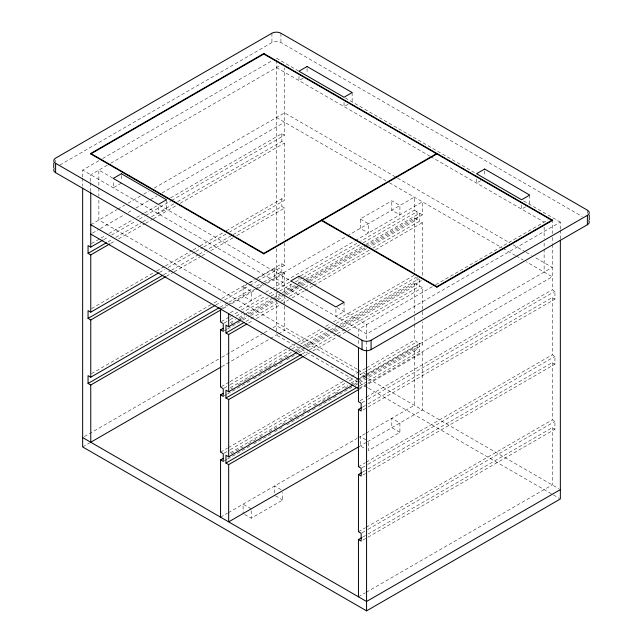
<?xml version="1.0" encoding="UTF-8"?>
<svg xmlns="http://www.w3.org/2000/svg" width="643" height="643" viewBox="0 0 643 643"><rect width="100%" height="100%" fill="white"/><g stroke="black" fill="none" stroke-linecap="round" stroke-linejoin="round"><path stroke-width="0.48" stroke-dasharray="3.21 2.41" d="M59.952 164.978L271.925 42.591A6.374 3.681 0 0 1 280.943 42.591L582.18 216.514M82.65 177.098L82.65 170.09L99.159 160.557M102.639 158.548L272.085 60.715M107.268 165.235L90.759 174.767L90.759 181.768M110.749 163.234L280.493 65.232M121.406 183.094L113.297 187.78L113.297 180.289M303.022 78.237L298.963 80.584L298.963 75.898M90.759 224.728L116.833 209.674M117.701 209.176L124.654 205.157M128.126 203.156L140.295 196.131M143.767 194.122L148.983 191.116M154.199 188.102L284.544 112.847L396.667 177.581M92.496 233.087L99.448 229.077M100.316 228.578L124.654 214.529M128.126 212.52L132.474 210.012M135.946 208.002L156.804 195.962M162.02 192.956L284.544 122.21M91.531 243.536L100.22 238.521M101.088 238.014L105.436 235.507M108.908 233.505L133.246 219.456M136.718 217.447L143.67 213.436M144.538 212.929L156.707 205.905M170.612 197.883L281.843 133.664L284.544 135.223L284.544 67.885M103.796 239.582L108.137 237.066M111.617 235.065L135.946 221.015M139.427 219.006L144.635 216M145.503 215.493L170.708 200.946M171.577 200.447L284.544 135.223M108.04 241.808L112.388 239.3M115.861 237.291L141.934 222.245M142.802 221.739L148.019 218.733M151.491 216.723L174.084 203.678M177.564 201.669L281.843 141.468L284.544 143.027L284.544 200.27L229.8 231.882M348.088 104.262L344.037 106.601L344.037 101.915M110.749 243.367L115.089 240.86M118.569 238.858L144.635 223.804M145.503 223.306L152.455 219.287M153.331 218.789L176.793 205.238M180.265 203.236L284.544 143.027M91.531 308.584L155.839 271.459M156.707 270.952L164.528 266.443M165.396 265.937L192.337 250.384M193.205 249.886L199.29 246.373M200.158 245.867L225.355 231.319M226.223 230.821L281.843 198.711L284.544 200.27M159.408 272.519L164.624 269.505M168.104 267.496L195.038 251.943M195.906 251.445L202.858 247.434M203.727 246.928L226.32 233.883M163.66 274.746L170.612 270.735M171.48 270.229L198.422 254.676M199.29 254.178L232.308 235.113M233.176 234.615L281.843 206.516L284.544 208.075L284.544 239.212M166.36 276.305L173.313 272.294M174.181 271.796L201.122 256.244M201.99 255.737L207.207 252.731M210.679 250.722L233.272 237.677M236.753 235.668L284.544 208.075M91.531 373.631L213.195 303.392M214.063 302.893L218.403 300.385M221.883 298.376L247.949 283.322M248.817 282.824L254.033 279.809M257.513 277.808L281.843 263.759L284.544 265.318L284.544 243.223M243.086 286.649L251.196 291.335L251.196 300.699L243.086 296.021L243.086 286.649L246.494 284.68M249.902 282.711L255.022 279.761M255.874 279.271L274.633 268.436L282.743 273.122L282.743 282.486L274.633 277.808L274.633 268.436M360.257 219.006L368.367 223.684L368.367 233.055L360.257 228.369L360.257 219.006L391.804 200.793L399.914 205.471L399.914 214.842L391.804 210.157L391.804 200.793M215.895 304.951L221.112 301.945M224.584 299.935L248.913 285.886M249.789 285.388L256.734 281.377M257.61 280.87L284.544 265.318M220.139 307.185L227.968 302.668M228.836 302.17L252.297 288.619M256.637 286.111L262.722 282.599M263.59 282.1L281.843 271.563L284.544 273.122L284.544 294.213M220.549 309.026L227.485 305.023M228.353 304.525L255.022 289.125M255.456 288.876L263.132 284.447M263.984 283.949L346.416 236.359M347.284 235.86L414.333 197.144L414.333 210.157L360.458 241.262M222.848 308.744L228.064 305.738M231.536 303.729L257.61 288.675M258.478 288.177L263.686 285.162M267.166 283.161L284.544 273.122M230.395 312.715L235.595 309.709M239.059 307.708L262.28 294.301M265.688 292.332L270.807 289.382M271.659 288.892L354.534 241.045M355.394 240.546L422.451 201.83L422.451 214.842L368.568 245.947M221.417 321.54L229.238 317.023M230.114 316.517L237.934 312.008M241.406 309.998L265.736 295.949M269.216 293.939L276.168 289.929M277.037 289.43L290.073 281.899M300.498 275.879L359.59 241.768M224.126 323.099L229.342 320.085M230.21 319.587L232.814 318.084M236.286 316.075L270.181 296.503M271.049 296.005L278.869 291.488M279.737 290.99L291.906 283.965M295.378 281.955L302.331 277.945M303.207 277.438L362.29 243.327M363.166 242.821L417.042 211.716L417.042 219.52L370.119 246.615M230.307 322.649L235.515 319.643M238.995 317.634L245.079 314.122M245.947 313.623L272.881 298.071M273.757 297.564L281.578 293.047M282.446 292.549L294.607 285.524M298.087 283.515L305.039 279.504M305.907 279.006L364.999 244.887M365.867 244.388L419.742 213.283L422.451 214.842M230.982 323.823L232.718 322.818M239.67 318.807L244.887 315.793M248.359 313.792L272.688 299.742M273.556 299.236L280.509 295.225M283.989 293.216L296.15 286.191M299.63 284.19L304.846 281.176M305.714 280.678L364.806 246.558M365.674 246.06L414.333 217.961L417.042 219.52M298.159 286.079L290.853 290.29L290.853 280.927M480.586 180.755L476.527 183.094L476.527 178.416M241.696 319.193L246.912 316.187M250.384 314.178L275.59 299.63M276.458 299.124L284.278 294.615M285.146 294.108L299.919 285.58M300.787 285.082L307.74 281.063M308.608 280.565L367.7 246.446M224.126 330.904L226.73 329.401M227.598 328.894L242.371 320.367M243.239 319.868L250.191 315.85M251.059 315.351L277.133 300.297M278.001 299.799L283.217 296.785M286.69 294.783L298.858 287.759M302.331 285.749L309.283 281.738M310.151 281.232L369.243 247.121M245.947 321.428L279.834 301.856M280.71 301.358L285.918 298.352M289.398 296.343L304.171 287.815M305.039 287.308L311.992 283.298M312.86 282.791L369.339 250.183M372.819 248.174L419.742 221.088L422.451 222.647L422.451 276.876M248.648 322.987L252.996 320.479M256.469 318.47L280.806 304.428M281.674 303.922L288.627 299.911M292.099 297.902L304.268 290.877M305.136 290.379L312.956 285.862M313.824 285.363L372.048 251.743M375.52 249.741L422.451 222.647M84.386 436.565L220.814 357.789M221.69 357.291L263.397 333.211M264.265 332.704L269.481 329.698M272.962 327.689L276.434 325.679L358.826 373.253M82.65 446.933L89.602 442.914M221.69 366.655L269.481 339.062M270.349 338.564L277.591 334.384M278.459 333.878L284.544 330.365L284.544 305.264M525.653 206.773L521.594 209.112L521.594 204.434M221.417 386.588L229.238 382.071M230.114 381.564L288.329 347.951M289.205 347.453L297.026 342.936M297.894 342.438L322.223 328.388M325.696 326.379L330.044 323.871M333.524 321.862L414.333 275.204M224.126 388.147L229.342 385.133M230.21 384.635L291.038 349.511M291.906 349.012L297.122 345.998M300.594 343.997L326.668 328.943M327.536 328.444L332.744 325.43M336.225 323.429L416.174 277.27M230.307 387.697L293.738 351.078M294.607 350.572L302.427 346.055M303.303 345.556L329.369 330.502M330.237 330.004L418.874 278.829M230.982 388.87L232.718 387.866M237.934 384.86L243.142 381.846M244.01 381.347L246.623 379.844M247.491 379.338L253.575 375.825M259.659 372.313L264 369.805M264.868 369.307L267.48 367.796M268.348 367.298L275.3 363.287M280.509 360.273L288.329 355.756M296.15 351.247L301.366 348.233M304.846 346.223L329.176 332.182M332.648 330.172L336.996 327.665M337.864 327.158L414.333 283.008L417.042 284.576L417.042 276.763M297.315 352.131L305.136 347.622M306.004 347.116L332.945 331.563M333.813 331.065L339.898 327.552M340.766 327.046L421.583 280.388M224.126 395.951L226.73 394.448M227.598 393.942L250.191 380.897M253.672 378.896L271.049 368.857M274.529 366.856L282.349 362.339M286.69 359.831L297.99 353.304M298.858 352.806L304.075 349.792M307.547 347.791L331.876 333.741M335.357 331.732L339.697 329.224M343.177 327.215L417.042 284.576M302.427 353.867L308.511 350.355M309.379 349.848L336.321 334.296M337.189 333.797L345.01 329.28M345.878 328.782L419.742 286.135L422.451 287.694L422.451 317.819M304.268 355.925L309.476 352.919M312.956 350.909L337.286 336.86M338.154 336.361L422.451 287.694M432.321 286.674L358.456 329.32L358.456 336.313M435.793 284.672L548.182 219.785M560.35 229.141L560.35 222.124L366.566 334.006L82.65 170.09M220.549 452.133L227.501 448.123M228.369 447.616L343.081 381.395M346.553 379.386L350.901 376.878M351.769 376.38L356.986 373.366M357.854 372.868L365.674 368.351M366.542 367.844L414.333 340.251L417.042 341.811L417.042 349.623L368.375 377.714M224.126 453.194L229.342 450.18M230.21 449.682L345.781 382.955M349.262 380.945L353.602 378.438M359.686 374.925L367.507 370.408M368.375 369.91L417.042 341.811M230.307 452.744L347.622 385.02M351.094 383.011L367.603 373.479M368.471 372.972L419.742 343.378L422.451 344.937L422.451 321.838M358.456 379.282L365.754 375.062M366.277 374.765L552.241 267.4L534.855 257.361M230.982 453.918L235.322 451.41M236.19 450.912L243.142 446.893M248.359 443.887L256.179 439.37M259.659 437.361L264 434.853M269.216 431.847L277.037 427.33M282.253 424.316L285.725 422.314M290.073 419.807L297.894 415.29M303.102 412.276L306.582 410.274M314.403 405.757L317.875 403.748M322.223 401.24L330.044 396.723M335.26 393.717L338.732 391.708M344.817 388.195L350.033 385.189M350.901 384.683L356.986 381.17M357.854 380.672L365.674 376.155M366.542 375.657L414.333 348.056L417.042 349.623M353.795 384.57L422.451 344.937M224.126 460.999L226.73 459.496M227.598 458.989L250.191 445.945M253.672 443.943L271.049 433.904M274.529 431.903L283.217 426.88M286.69 424.878L304.075 414.839M307.547 412.838L315.367 408.321M318.848 406.312L336.225 396.281M339.697 394.272L351.866 387.247M355.346 385.237L358.818 383.236M359.686 382.73L367.507 378.221L359.694 373.752M358.915 386.298L367.603 381.283M368.471 380.785L419.742 351.182L422.451 352.742L422.451 409.985L366.229 442.448M359.324 388.147L367.145 383.63M368.013 383.124L552.241 276.763L526.279 261.781M359.011 389.369L422.451 352.742M360.193 400.653L365.409 397.639M366.277 397.141L552.241 289.776L554.941 291.335L554.941 299.14L368.109 407.011M362.025 402.719L367.241 399.705M368.109 399.207L554.941 291.335M362.797 406.955L367.145 404.447M368.013 403.941L552.241 297.58L554.941 299.14M362.893 410.017L367.241 407.509M220.549 517.181L227.485 513.178M228.353 512.68L356.801 438.518M357.661 438.02L365.377 433.567M366.229 433.077L414.333 405.299L414.333 348.056M358.858 446.7L365.771 442.705M244.71 514.472L251.196 518.226L282.743 500.013L282.743 492.514M399.914 432.361L391.804 427.675L391.804 418.312L399.914 422.998L399.914 432.361L368.367 450.574L368.367 441.211M358.456 466.705L365.409 462.687M366.277 462.188L552.241 354.823L554.941 356.383L554.941 364.187L368.109 472.058M362.025 467.766L367.241 464.752M368.109 464.254L554.941 356.383M362.797 472.002L367.145 469.494M368.013 468.988L552.241 362.628L554.941 364.187M362.893 475.064L367.241 472.557M358.456 531.753L365.409 527.734M366.277 527.236L552.241 419.871L554.941 421.43L554.941 429.235L368.109 537.106M362.025 532.814L367.241 529.8M368.109 529.302L554.941 421.43M362.797 537.05L367.145 534.542M368.013 534.036L552.241 427.675L554.941 429.235M362.893 540.112L367.241 537.604M358.456 596.8L365.409 592.79M366.277 592.283L552.241 484.918L552.241 427.675M276.434 58.208L298.408 70.899M345.211 97.913L475.981 173.417M523.643 200.929L560.35 222.124M276.434 67.571L429.765 156.096M430.633 156.595L544.131 222.124M397.535 178.079L509.65 242.813M513.13 244.814L525.299 251.839M526.167 252.345L531.383 255.351M276.434 117.532L385.945 180.755M389.425 182.765L502.054 247.788M502.922 248.286L515.445 255.52M516.313 256.027L523.265 260.037M414.333 210.157L417.042 211.716M112.742 178.095L98.869 170.09L98.869 187.073M159.536 205.109L290.306 280.613M337.101 307.627L366.566 324.643L366.566 350.033M357.01 369.074L98.869 220.043L98.869 197.063M357.878 369.58L365.698 374.097M368.367 378.759L558.727 488.664M367.603 387.681L276.434 335.051L276.434 333.178M368.471 388.187L552.538 494.459M553.406 494.957L559.482 498.47M365.939 439.804L360.257 436.525L360.257 445.888L365.939 449.168M281.12 489.709L274.633 485.963L274.633 495.327M275.445 495.793L282.743 500.013M251.196 508.854L243.086 504.176L243.086 513.54M587.389 210.157L587.389 213.902M560.35 230.138L560.35 239.156M552.241 219.44L552.241 233.425M552.241 237.428L552.241 243.416M552.241 244.42L552.241 289.776M552.241 297.58L552.241 354.823M552.241 362.628L552.241 419.871M544.131 227.124L544.131 239.108M544.131 243.11L544.131 248.102M544.131 249.098L544.131 272.085M529.703 195.062L529.703 204.434M484.637 170.917L484.637 176.536M419.742 213.283L419.742 221.088M419.742 279.303L419.742 286.135M419.742 343.378L419.742 351.182M414.333 217.961L414.333 272.19M414.333 283.008L414.333 313.141M414.333 317.152L414.333 323.18M414.333 324.185L414.333 340.251M358.456 340.316L358.456 345.307M352.147 92.552L352.147 101.915M344.037 302.266L344.037 311.63L335.919 316.316L335.919 306.944M307.081 68.407L307.081 74.025M298.963 276.241L298.963 283.74M284.544 295.217L284.544 304.26M281.843 133.664L281.843 141.468M281.843 198.711L281.843 206.516M281.843 263.759L281.843 271.563M280.943 33.227L280.943 42.591M276.434 60.209L276.434 244.541M276.434 248.544L276.434 298.633M276.434 299.638L276.434 332.238M271.925 33.227L271.925 42.591M251.196 510.727L251.196 518.226M166.473 199.748L166.473 209.112L158.363 213.797L158.363 204.434M121.406 175.603L121.406 181.222M98.869 188.069L98.869 196.067M90.759 182.765L90.759 191.759M82.65 178.103L82.65 186.116M55.611 159.994L55.611 161.867"/><path stroke-width="0.96" d="M90.759 153.436L263.815 253.35L436.87 153.436L436.87 153.958L263.815 253.864L90.759 153.958L90.759 153.436L263.815 53.522L552.241 220.043L552.241 220.565L436.87 287.172L321.5 220.565L321.5 220.043L436.87 286.649L552.241 220.043M90.759 153.958L263.815 54.044L552.241 220.565M109.881 243.874L90.759 254.909L88.059 253.35L88.059 245.546L90.759 247.105L102.928 240.08M88.059 253.35L106.304 242.813M165.492 276.811L90.759 319.957L88.059 318.398L88.059 310.593L90.759 312.152L158.54 273.018M88.059 318.398L162.792 275.252M221.112 309.749L90.759 385.004L88.059 383.445L88.059 375.641L90.759 377.2L215.027 305.457M88.059 383.445L219.271 307.684M220.549 517.181L220.549 459.938L223.258 461.497L223.258 453.693L220.549 452.133L220.549 394.89L223.258 396.45L223.258 388.645L220.549 387.086L220.549 329.843L223.161 328.34M246.912 323.992L228.667 334.529L225.958 332.97L225.958 325.157L228.667 326.724L240.828 319.7M225.958 332.97L244.211 322.432M221.112 366.992L90.759 442.247L90.759 385.004M220.549 394.89L223.161 393.387M303.4 356.431L228.667 399.576L225.958 398.017L225.958 390.205L228.667 391.772L296.447 352.637M225.958 398.017L301.559 354.365M55.611 163.322L362.057 340.251A6.374 3.681 0 0 0 371.075 340.251L587.389 215.357A6.374 3.681 0 0 0 587.389 210.157L280.943 33.227A6.374 3.681 0 0 0 271.925 33.227L55.611 158.122A6.374 3.681 0 0 0 55.611 163.322L55.611 172.686L362.057 349.615A6.374 3.681 0 0 0 371.075 349.615L587.389 224.728A6.374 3.681 0 0 0 588.731 220.662M220.549 459.938L223.161 458.435M358.143 389.867L228.667 464.624L225.958 463.064L225.958 455.26L228.667 456.819L352.927 385.077M225.958 463.064L357.178 387.303M358.456 596.8L358.456 539.557L361.157 541.117L361.157 533.312L358.456 531.753L358.456 474.51L361.157 476.069L361.157 468.265L358.456 466.705L358.456 409.462L361.929 407.453M358.858 446.7L228.667 521.867L228.667 464.624M358.456 474.51L361.929 472.501M358.456 539.557L361.929 537.548M560.35 489.604L366.566 601.486L82.65 437.561M82.65 188.118L82.65 446.933L366.566 610.85L560.35 498.968L560.35 240.16M90.759 224.728L358.456 379.282M90.759 234.092L358.456 388.645M220.549 329.843L223.258 331.402L223.258 323.598L220.549 322.039L220.549 309.026M358.456 409.462L361.157 411.022L361.157 403.217L358.456 401.658L358.456 347.308M589.261 215.1L589.261 219.785M587.389 215.357L587.389 224.728M436.87 286.649L436.87 287.172M371.075 340.251L371.075 349.615M366.566 350.033L366.566 610.85M362.057 340.251L362.057 349.615M263.815 53.522L263.815 54.044M263.815 253.35L263.815 253.864M228.667 313.712L228.667 326.724M228.667 334.529L228.667 391.772M228.667 399.576L228.667 456.819M90.759 192.755L90.759 247.105M90.759 254.909L90.759 312.152M90.759 319.957L90.759 377.2M53.739 163.065L53.739 167.743M55.611 172.686A6.374 3.681 0 0 1 54.269 168.627M121.406 173.731L113.297 178.416L158.363 204.434L166.473 199.748L121.406 173.731M307.081 66.534L298.963 71.212L344.037 97.238L352.147 92.552L307.081 66.534M298.963 276.241L290.853 280.927L335.919 306.944L344.037 302.266L298.963 276.241M484.637 169.045L476.527 173.731L521.594 199.748L529.703 195.062L484.637 169.045"/></g></svg>
